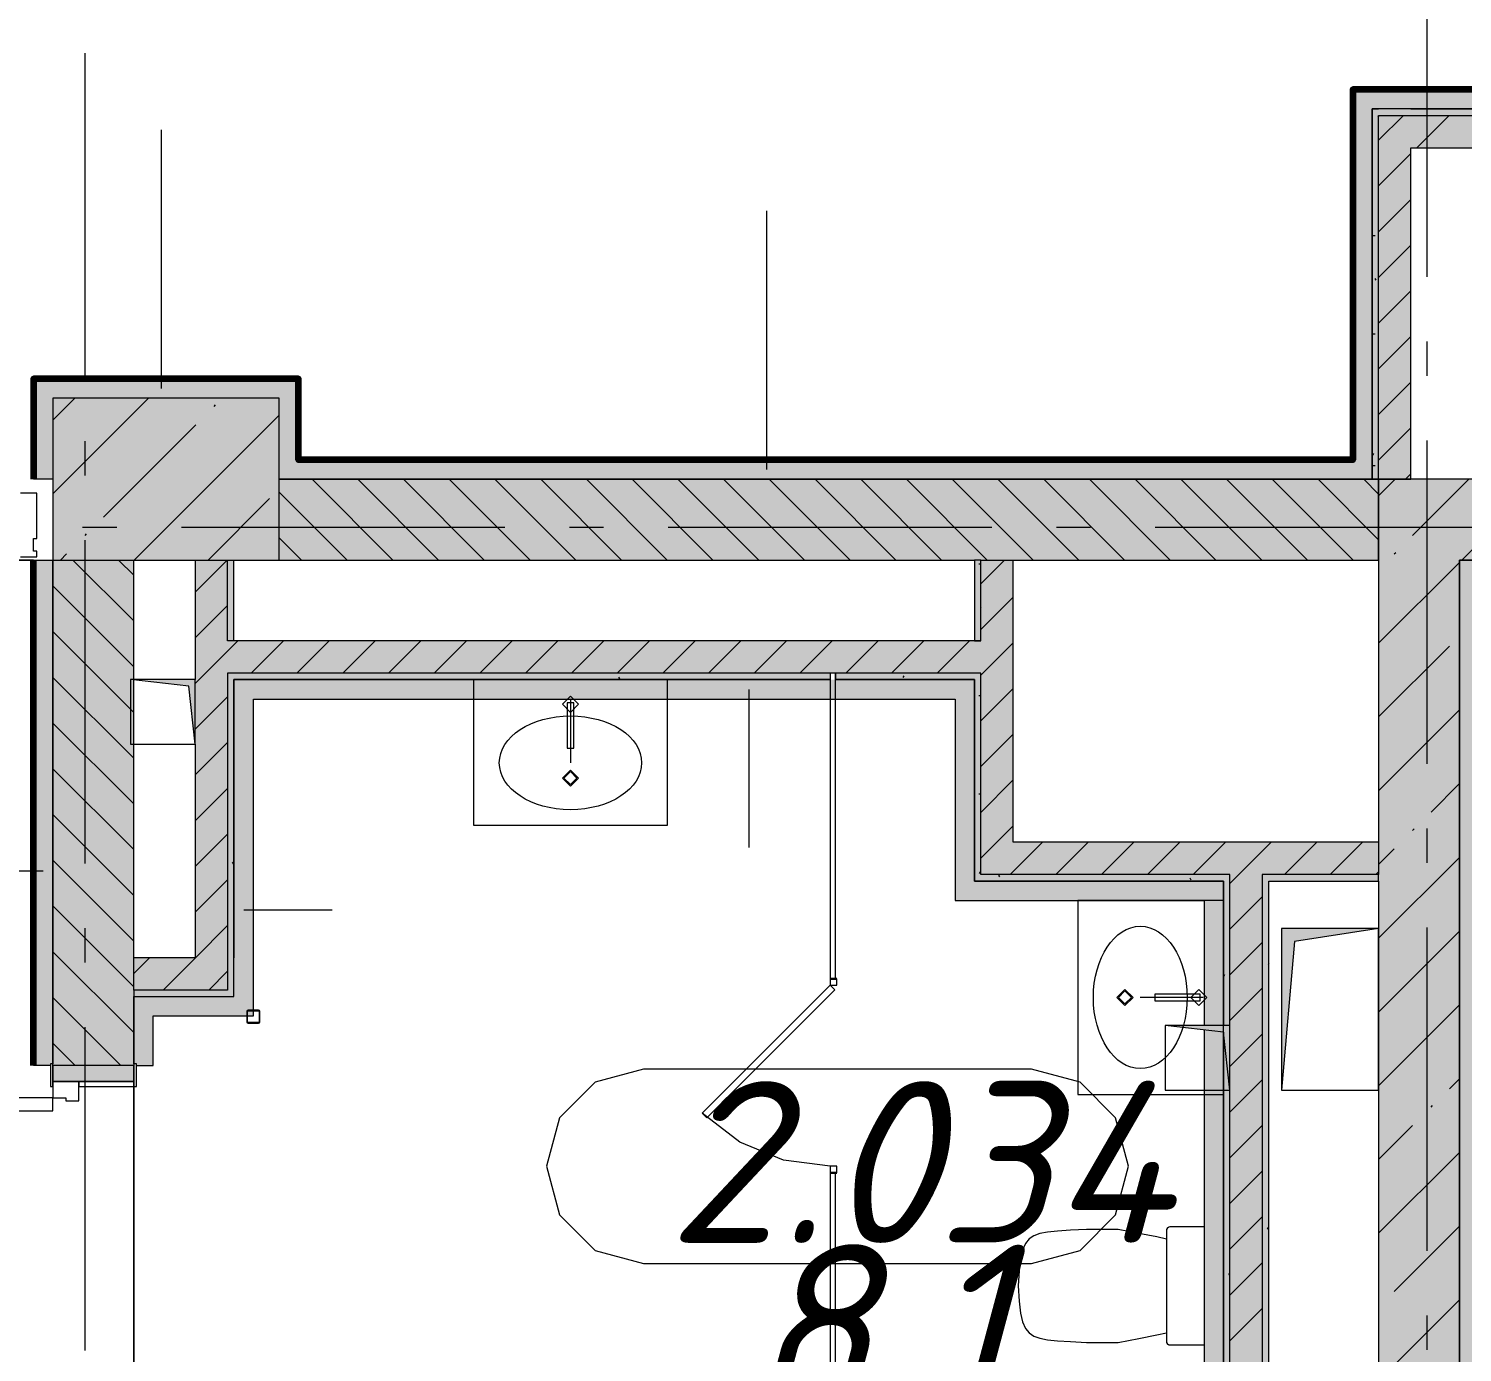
# Model space of a CAD drawing. Header units: millimetres. Extents: x -537608 to 253996, y -217170 to 186033.
# Drawn here: x -272736 to -268303, y -1651 to 2442 of the extents above; entities that cross this region are included whole.
import ezdxf

# ---------------------------------------------------------------- set-up
doc = ezdxf.new("R2010")
doc.units = ezdxf.units.MM
doc.layers.add('16) Лак 1.6м', color=160, linetype='Continuous', lineweight=90)
doc.layers.add('PDF _Геометрия', color=7, linetype='Continuous')
doc.layers.add('PDF _Текст', color=7, linetype='Continuous')
doc.layers.add('PDF _Сплошная заливка', color=7, linetype='Continuous', true_color=0xffffff)
doc.styles.add('PDF ISOCPEUR Italic', font='isocpeui.ttf')

msp = doc.modelspace()

# ---------------------------------------------------------------- hatches: boundary and pattern name
at = {"layer": 'PDF _Сплошная заливка', "true_color": 0xff7d7d, "transparency": 33554559}
for points in [[(-265041.3496, 2194.3449), (-265041.3496, 2254.3434), (-268641.3499, 2254.3434), (-268641.3499, 2194.3449), (-265275.7708, 2194.3449)], [(-272661.3507, 1299.3446), (-271961.352, 1299.3446), (-271961.352, 1359.3452), (-272721.3514, 1359.3452), (-272721.3514, 1299.3446)], [(-268641.3499, 1049.3435), (-268641.3499, 1109.3442), (-271961.352, 1109.3442), (-271961.352, 1049.3435), (-269465.6624, 1049.3435)]]:
    msp.add_hatch(color=11, dxfattribs=at).paths.add_polyline_path(points)
at = {"layer": 'PDF _Сплошная заливка', "transparency": 33554559}
for points in [[(-268581.3514, 1049.3435), (-268561.3505, 1049.3435), (-268561.3505, 2194.3449), (-268581.3514, 2194.3449), (-268581.3514, 1678.1138)], [(-265061.3495, 2174.344), (-265041.3496, 2174.344), (-265041.3496, 2194.3449), (-268561.3505, 2194.3449), (-268561.3505, 2174.344), (-265275.7708, 2174.344)], [(-268561.3505, 1049.3435), (-268461.35, 1049.3435), (-268461.35, 2174.344), (-268561.3505, 2174.344), (-268561.3505, 1678.1138)], [(-265161.3488, 2074.3435), (-265061.3495, 2074.3435), (-265061.3495, 2174.344), (-268461.35, 2174.344), (-268461.35, 2074.3435), (-265275.7708, 2074.3435)], [(-272661.3507, 799.3446), (-271961.352, 799.3446), (-271961.352, 1299.3446), (-272661.3507, 1299.3446), (-272661.3507, 966.1296)], [(-268561.3505, 799.3446), (-268561.3505, 1049.3435), (-271961.352, 1049.3435), (-271961.352, 799.3446), (-269465.6624, 799.3446)], [(-265275.7708, 799.3446), (-265161.3488, 799.3446), (-265161.3488, 1049.3435), (-268561.3505, 1049.3435), (-268561.3505, 799.3446), (-266113.7491, 799.3446)], [(-268561.3505, -173.442), (-268561.3505, -73.4416), (-269791.3505, -73.4416), (-269791.3505, -173.442), (-268921.3503, -173.442)], [(-268921.3503, -4315.6575), (-268901.3514, -4315.6575), (-268901.3514, -193.4408), (-268921.3503, -193.4408), (-268921.3503, -4017.7553)]]:
    msp.add_hatch(color=256, dxfattribs=at).paths.add_polyline_path(points)
at = {"layer": 'PDF _Сплошная заливка', "true_color": 0xff7d7d, "transparency": 33554559}
h = msp.add_hatch(color=11, dxfattribs=at)
h.paths.add_polyline_path([(-272721.3514, -4625.6571), (-272661.3507, -4625.6571), (-272661.3507, -3855.6572), (-272669.3511, -3855.6572), (-272669.3511, -3850.6581), (-272721.3514, -3850.6581), (-272721.3514, -4017.7553)], flags=0)
h.paths.add_polyline_path([(-272669.3511, -2700.6575), (-272669.3511, -2695.6562), (-272661.3507, -2695.6562), (-272661.3507, -1918.6571), (-272669.3511, -1918.6571), (-272669.3511, -1913.6557), (-272721.3514, -1913.6557), (-272721.3514, -2700.6575)], flags=0)
h.paths.add_polyline_path([(-272669.3511, -763.6573), (-272669.3511, -758.656), (-272661.3507, -758.656), (-272661.3507, 799.3446), (-272721.3514, 799.3446), (-272721.3514, -763.6573)], flags=0)
at = {"layer": 'PDF _Сплошная заливка', "transparency": 33554559}
h = msp.add_hatch(color=256, dxfattribs=at)
h.paths.add_polyline_path([(-272661.3507, -4565.6564), (-272411.3518, -4565.6564), (-272411.3518, -3850.6581), (-272661.3507, -3850.6581), (-272661.3507, -4017.7553)], flags=0)
h.paths.add_polyline_path([(-272427.6389, -2200.6575), (-272411.3518, -2200.6575), (-272411.3518, -1913.6557), (-272661.3507, -1913.6557), (-272661.3507, -2200.6575), (-272485.0604, -2200.6575)], flags=0)
h.paths.add_polyline_path([(-272661.3507, -763.6573), (-272411.3518, -763.6573), (-272411.3518, 428.2333), (-272411.3518, 429.3443), (-272411.3518, 799.3446), (-272661.3507, 799.3446), (-272661.3507, -758.656)], flags=0)
h = msp.add_hatch(color=256, dxfattribs=at)
h.paths.add_polyline_path([(-272121.351, -530.656), (-272101.3522, -530.656), (-272101.3522, 449.343), (-272121.351, 449.343), (-272121.351, -430.6556)], flags=0)
h.paths.add_polyline_path([(-272121.351, 549.3435), (-272101.3522, 549.3435), (-272101.3522, 799.3446), (-272121.351, 799.3446)], flags=0)
h = msp.add_hatch(color=256, dxfattribs=at)
h.paths.add_polyline_path([(-269811.3514, -173.442), (-269791.3505, -173.442), (-269791.3505, 449.343), (-269811.3514, 449.343), (-269811.3514, -73.4416)], flags=0)
h.paths.add_polyline_path([(-269811.3514, 549.3435), (-269791.3505, 549.3435), (-269791.3505, 799.3446), (-269811.3514, 799.3446)], flags=0)
h = msp.add_hatch(color=256, dxfattribs=at)
h.paths.add_polyline_path([(-268561.3505, -7300.6578), (-268311.3493, -7300.6578), (-268311.3493, -7085.6584), (-268561.3505, -7085.6584), (-268561.3505, -7090.6586)], flags=0)
h.paths.add_polyline_path([(-268311.3493, -5435.6572), (-268311.3493, 799.3446), (-268561.3505, 799.3446), (-268561.3505, -5435.6572)], flags=0)
at = {"layer": 'PDF _Сплошная заливка', "true_color": 0x56bc34, "transparency": 33554559}
msp.add_hatch(color=85, dxfattribs=at).paths.add_polyline_path([(-265221.3495, 739.3439), (-265161.3488, 739.3439), (-265161.3488, 799.3446), (-268311.3493, 799.3446), (-268311.3493, 739.3439), (-265275.7708, 739.3439)])
h = msp.add_hatch(color=85, dxfattribs=at)
h.paths.add_polyline_path([(-268303.3512, -7240.6582), (-268251.3509, -7240.6582), (-268251.3509, -7085.6584), (-268303.3512, -7085.6584), (-268303.3512, -7090.6586), (-268311.3493, -7090.6586), (-268311.3493, -7240.6582)], flags=0)
h.paths.add_polyline_path([(-268303.3512, -5435.6572), (-268251.3509, -5435.6572), (-268251.3509, 739.3439), (-268311.3493, 739.3439), (-268311.3493, -5430.6575), (-268303.3512, -5430.6575)], flags=0)
at = {"layer": 'PDF _Сплошная заливка', "transparency": 33554559}
h = msp.add_hatch(color=256, dxfattribs=at)
h.paths.add_polyline_path([(-270257.351, 429.3443), (-270257.351, 449.343), (-272101.3522, 449.343), (-272101.3522, 429.3443), (-270760.7678, 429.3443)], flags=0)
h.paths.add_polyline_path([(-269811.3514, 429.3443), (-269811.3514, 449.343), (-270241.3503, 449.343), (-270241.3503, 429.3443)], flags=0)
at = {"layer": 'PDF _Сплошная заливка', "true_color": 0xe2e2e2, "transparency": 33554559}
msp.add_hatch(color=254, dxfattribs=at).paths.add_polyline_path([(-272221.3514, 229.3434), (-272221.3514, 429.3443), (-272398.5848, 426.8145), (-272241.3502, 409.3433), (-272224.1072, 254.1454)])
at = {"layer": 'PDF _Сплошная заливка', "true_color": 0xbce362, "transparency": 33554559}
for points in [[(-272101.3522, -550.6569), (-272041.3515, -550.6569), (-272041.3515, 429.3443), (-272101.3522, 429.3443), (-272101.3522, -430.6556)], [(-269871.35, 369.3436), (-269811.3514, 369.3436), (-269811.3514, 429.3443), (-272041.3515, 429.3443), (-272041.3515, 369.3436), (-270760.7678, 369.3436)], [(-269101.3502, -253.4416), (-269101.3502, -193.4408), (-269811.3514, -193.4408), (-269811.3514, -253.4416), (-269465.6624, -253.4416)]]:
    msp.add_hatch(color=63, dxfattribs=at).paths.add_polyline_path(points)
at = {"layer": 'PDF _Сплошная заливка', "transparency": 33554559}
h = msp.add_hatch(color=256, dxfattribs=at)
h.paths.add_polyline_path([(-269021.3506, -193.4408), (-269021.3506, -173.442), (-269811.3514, -173.442), (-269811.3514, -193.4408), (-269041.3495, -193.4408)], flags=0)
h.paths.add_polyline_path([(-268921.3503, -193.4408), (-268561.3505, -193.4408), (-268561.3505, -173.442), (-268921.3503, -173.442)], flags=0)
at = {"layer": 'PDF _Сплошная заливка', "true_color": 0xbce362, "transparency": 33554559}
h = msp.add_hatch(color=63, dxfattribs=at)
h.paths.add_polyline_path([(-269041.3495, -2200.6575), (-269041.3495, -660.6556), (-269101.3502, -653.9901), (-269101.3502, -2200.6575)], flags=0)
h.paths.add_polyline_path([(-269055.1305, -640.6569), (-269041.3495, -640.6569), (-269041.3495, -193.4408), (-269101.3502, -193.4408), (-269101.3502, -640.6569)], flags=0)
at = {"layer": 'PDF _Сплошная заливка', "transparency": 33554559}
h = msp.add_hatch(color=256, dxfattribs=at)
h.paths.add_polyline_path([(-269041.3495, -4315.6575), (-269021.3506, -4315.6575), (-269021.3506, -2320.6567), (-269041.3495, -2320.6567), (-269041.3495, -4017.7553)], flags=0)
h.paths.add_polyline_path([(-269021.3506, -2220.6563), (-269021.3506, -840.6556), (-269041.3495, -660.6556), (-269041.3495, -2220.6563)], flags=0)
h.paths.add_polyline_path([(-269025.8073, -640.6569), (-269021.3506, -640.6569), (-269021.3506, -193.4408), (-269041.3495, -193.4408), (-269041.3495, -640.6569)], flags=0)
at = {"layer": 'PDF _Сплошная заливка', "true_color": 0xbce362, "transparency": 33554559}
h = msp.add_hatch(color=63, dxfattribs=at)
h.paths.add_polyline_path([(-272351.3511, -2200.6575), (-272351.3511, -1913.6557), (-272403.3515, -1913.6557), (-272403.3515, -1918.6571), (-272411.3518, -1918.6571), (-272411.3518, -2200.6575)], flags=0)
h.paths.add_polyline_path([(-272351.3511, -763.6573), (-272351.3511, -550.6569), (-272411.3518, -550.6569), (-272409.3905, -758.656), (-272403.3515, -758.656), (-272403.3515, -763.6573)], flags=0)

# ---------------------------------------------------------------- linework, layer by layer
at = {"layer": '16) Лак 1.6м'}
msp.add_line((-272721.3514, -763.6573), (-272721.3514, 799.3446), dxfattribs=at)
msp.add_lwpolyline([(-264971.3501, 1299.3446), (-264971.3501, 2254.3434), (-268641.3499, 2254.3434), (-268641.3499, 1109.3442), (-271901.3513, 1109.3442), (-271901.3513, 1359.3452), (-272721.3514, 1359.3452), (-272721.3514, 1049.3435)], dxfattribs=at)
at = {"layer": 'PDF _Геометрия', "color": 253, "lineweight": 9, "true_color": 0xaaaaaa}
for p, q in [((-268411.3498, 1674.7186), (-268411.3498, 2674.7186)), ((-272561.3503, 1366.4198), (-272561.3503, 2366.4219)), ((-268411.3498, 1368.885), (-268411.3498, 1474.7177)), ((-272561.3503, 1060.5884), (-272561.3503, 1166.4212)), ((-268411.3498, 168.8841), (-268411.3498, 1168.8841)), ((-272463.9485, 899.3449), (-272569.7813, 899.3449)), ((-271263.9477, 899.3449), (-272263.9477, 899.3449)), ((-270958.114, 899.3449), (-271063.9468, 899.3449)), ((-269758.1132, 899.3449), (-270758.1131, 899.3449)), ((-269452.2796, 899.3449), (-269558.1145, 899.3449)), ((-268252.2809, 899.3449), (-269252.2809, 899.3449)), ((-272561.3503, -139.4125), (-272561.3503, 860.5875)), ((-272221.3514, 429.3443), (-272421.3523, 429.3443)), ((-272421.3523, 429.3443), (-272421.3523, 229.3434)), ((-272241.3502, 409.3433), (-272421.3523, 429.3443)), ((-272221.3514, 229.3434), (-272241.3502, 409.3433)), ((-272221.3514, 229.3434), (-272221.3514, 429.3443)), ((-270760.7678, 429.3443), (-271360.7682, 429.3443)), ((-271360.7682, 429.3443), (-271360.7682, -20.6555)), ((-270760.7678, -20.6555), (-270760.7678, 429.3443)), ((-271085.767, 353.1124), (-271060.7669, 378.1125)), ((-271070.7674, 357.1385), (-271070.7674, 217.1383)), ((-271050.7686, 357.1385), (-271070.7674, 357.1385)), ((-271060.7669, 378.1125), (-271035.7668, 353.1124)), ((-271060.7669, 367.1368), (-271060.7669, 172.1373)), ((-271050.7686, 217.1383), (-271050.7686, 357.1385)), ((-271060.7669, 328.1123), (-271085.767, 353.1124)), ((-271035.7668, 353.1124), (-271060.7669, 328.1123)), ((-272421.3523, 229.3434), (-272221.3514, 229.3434)), ((-271070.7674, 217.1383), (-271050.7686, 217.1383)), ((-271085.767, 124.8412), (-271060.7669, 149.8413)), ((-271080.7679, 124.8412), (-271060.7669, 144.84)), ((-271060.7669, 149.8413), (-271035.7668, 124.8412)), ((-271060.7669, 144.84), (-271040.7681, 124.8412)), ((-271060.7669, 99.8411), (-271085.767, 124.8412)), ((-271060.7669, 104.8402), (-271080.7679, 124.8412)), ((-271040.7681, 124.8412), (-271060.7669, 104.8402)), ((-271035.7668, 124.8412), (-271060.7669, 99.8411)), ((-271360.7682, -20.6555), (-270760.7678, -20.6555)), ((-268411.3498, -136.9495), (-268411.3498, -31.1167)), ((-269491.3514, -253.4416), (-269491.3514, -853.442)), ((-269041.3495, -253.4416), (-269491.3514, -253.4416)), ((-269041.3495, -853.442), (-269041.3495, -253.4416)), ((-272561.3503, -445.2461), (-272561.3503, -339.4134)), ((-268561.3505, -340.6556), (-268861.3496, -340.6556)), ((-268861.3496, -340.6556), (-268861.3496, -840.6556)), ((-268561.3505, -340.6556), (-268821.3498, -380.6553)), ((-268561.3505, -840.6556), (-268561.3505, -340.6556)), ((-268411.3498, -1336.9503), (-268411.3498, -336.9503)), ((-268821.3498, -380.6553), (-268861.3496, -840.6556)), ((-269370.8548, -553.4407), (-269345.8547, -528.4405)), ((-269345.8547, -528.4405), (-269320.8546, -553.4407)), ((-269142.5814, -553.4407), (-269117.5813, -528.4405)), ((-269117.5813, -528.4405), (-269092.5833, -553.4407)), ((-269345.8547, -578.4408), (-269370.8548, -553.4407)), ((-269365.8535, -553.4407), (-269345.8547, -533.4419)), ((-269345.8547, -573.4416), (-269365.8535, -553.4407)), ((-269345.8547, -533.4419), (-269325.8538, -553.4407)), ((-269325.8538, -553.4407), (-269345.8547, -573.4416)), ((-269320.8546, -553.4407), (-269345.8547, -578.4408)), ((-269103.5569, -553.4407), (-269298.5565, -553.4407)), ((-269113.5574, -543.4424), (-269253.5576, -543.4424)), ((-269253.5576, -543.4424), (-269253.5576, -563.4412)), ((-269253.5576, -563.4412), (-269113.5574, -563.4412)), ((-269117.5813, -578.4408), (-269142.5814, -553.4407)), ((-269092.5833, -553.4407), (-269117.5813, -578.4408)), ((-269113.5574, -563.4412), (-269113.5574, -543.4424)), ((-272561.3503, -1645.2469), (-272561.3503, -645.247)), ((-269041.3495, -640.6569), (-269221.3515, -640.6569)), ((-269221.3515, -640.6569), (-269221.3515, -840.6556)), ((-269041.3495, -660.6556), (-269221.3515, -640.6569)), ((-269021.3506, -640.6569), (-269041.3495, -640.6569)), ((-269021.3506, -840.6556), (-269041.3495, -660.6556)), ((-269021.3506, -840.6556), (-269021.3506, -640.6569)), ((-270834.6701, -775.7311), (-270984.6707, -815.9246)), ((-269634.6692, -775.7311), (-270834.6701, -775.7311)), ((-269484.6708, -815.9246), (-269634.6692, -775.7311)), ((-270984.6707, -815.9246), (-271094.4779, -925.7317)), ((-269374.8615, -925.7317), (-269484.6708, -815.9246)), ((-269221.3515, -840.6556), (-269041.3495, -840.6556)), ((-269041.3495, -840.6556), (-269021.3506, -840.6556)), ((-268861.3496, -840.6556), (-268561.3505, -840.6556)), ((-269491.3514, -853.442), (-269041.3495, -853.442)), ((-271094.4779, -925.7317), (-271134.6713, -1075.7323)), ((-269334.6702, -1075.7323), (-269374.8615, -925.7317)), ((-271134.6713, -1075.7323), (-271094.4779, -1225.7309)), ((-269374.8615, -1225.7309), (-269334.6702, -1075.7323)), ((-271094.4779, -1225.7309), (-270984.6707, -1335.5401)), ((-269484.6708, -1335.5401), (-269374.8615, -1225.7309)), ((-269609.1244, -1283.6884), (-269627.5408, -1290.524)), ((-269585.2051, -1279.094), (-269609.1244, -1283.6884)), ((-269554.2177, -1275.9334), (-269585.2051, -1279.094)), ((-269514.599, -1273.3908), (-269554.2177, -1275.9334)), ((-269464.7818, -1270.6566), (-269514.599, -1273.3908)), ((-269366.9752, -1270.6566), (-269464.7818, -1270.6566)), ((-269302.5265, -1283.1587), (-269366.9752, -1270.6566)), ((-269247.7231, -1294.029), (-269302.5265, -1283.1587)), ((-269216.8153, -1270.5683), (-269217.1554, -1273.1561)), ((-269217.1554, -1273.1561), (-269217.1554, -1618.1563)), ((-269215.8163, -1268.157), (-269216.8153, -1270.5683)), ((-269216.8153, -1270.5683), (-269215.8163, -1268.157)), ((-269214.2252, -1266.0858), (-269215.8163, -1268.157)), ((-269215.8163, -1268.157), (-269214.2252, -1266.0858)), ((-269212.1541, -1264.4969), (-269214.2252, -1266.0858)), ((-269214.2252, -1266.0858), (-269212.1541, -1264.4969)), ((-269209.7428, -1263.498), (-269212.1541, -1264.4969)), ((-269212.1541, -1264.4969), (-269209.7428, -1263.498)), ((-269207.1549, -1263.1557), (-269209.7428, -1263.498)), ((-269101.3502, -1263.1557), (-269207.1549, -1263.1557)), ((-269653.5033, -1314.5618), (-269662.3627, -1334.5326)), ((-269642.0022, -1300.4254), (-269653.5033, -1314.5618)), ((-269627.5408, -1290.524), (-269642.0022, -1300.4254)), ((-269217.1554, -1300.5654), (-269247.7231, -1294.029)), ((-270984.6707, -1335.5401), (-270834.6701, -1375.7315)), ((-269668.8625, -1361.9547), (-269673.2761, -1398.4559)), ((-269662.3627, -1334.5326), (-269668.8625, -1361.9547)), ((-269634.6692, -1375.7315), (-269484.6708, -1335.5401)), ((-270834.6701, -1375.7315), (-269634.6692, -1375.7315)), ((-269673.2761, -1398.4559), (-269675.8875, -1445.6573)), ((-269675.8875, -1445.6573), (-269673.2761, -1492.8565)), ((-269673.2761, -1492.8565), (-269668.8625, -1529.3577)), ((-269668.8625, -1529.3577), (-269662.3627, -1556.782)), ((-268411.3498, -1642.784), (-268411.3498, -1536.949)), ((-269662.3627, -1556.782), (-269653.5033, -1576.7507)), ((-269653.5033, -1576.7507), (-269642.0022, -1590.887)), ((-269642.0022, -1590.887), (-269627.5408, -1600.7884)), ((-269247.7231, -1597.2834), (-269217.1554, -1590.7471)), ((-269627.5408, -1600.7884), (-269609.1244, -1607.6262)), ((-269609.1244, -1607.6262), (-269585.2051, -1612.2185)), ((-269585.2051, -1612.2185), (-269554.2177, -1615.3812)), ((-269554.2177, -1615.3812), (-269514.599, -1617.9217)), ((-269514.599, -1617.9217), (-269464.7818, -1620.6559)), ((-269464.7818, -1620.6559), (-269366.9752, -1620.6559)), ((-269366.9752, -1620.6559), (-269302.5265, -1608.1537)), ((-269302.5265, -1608.1537), (-269247.7231, -1597.2834)), ((-269217.1554, -1618.1563), (-269216.8153, -1620.7441)), ((-269216.8153, -1620.7441), (-269215.8163, -1623.1555)), ((-269215.8163, -1623.1555), (-269216.8153, -1620.7441)), ((-269215.8163, -1623.1555), (-269214.2252, -1625.2266)), ((-269214.2252, -1625.2266), (-269215.8163, -1623.1555)), ((-269214.2252, -1625.2266), (-269212.1541, -1626.8176)), ((-269212.1541, -1626.8176), (-269214.2252, -1625.2266)), ((-269212.1541, -1626.8176), (-269209.7428, -1627.8166)), ((-269209.7428, -1627.8166), (-269212.1541, -1626.8176)), ((-269209.7428, -1627.8166), (-269207.1549, -1628.1568)), ((-269207.1549, -1628.1568), (-269101.3502, -1628.1568))]:
    msp.add_line(p, q, dxfattribs=at)
at = {"layer": 'PDF _Геометрия', "lineweight": 9}
for p, q in [((-268641.3499, 2194.3449), (-268641.3499, 2254.3434)), ((-268641.3499, 2254.3434), (-265041.3496, 2254.3434)), ((-268641.3499, 1109.3442), (-268641.3499, 2194.3449)), ((-268561.3505, 2194.3449), (-268581.3514, 2194.3449)), ((-268581.3514, 2194.3449), (-268581.3514, 1049.3435)), ((-268581.3514, 1049.3435), (-268581.3514, 2194.3449)), ((-268581.3514, 2194.3449), (-268561.3505, 2194.3449)), ((-268461.35, 2194.3449), (-268561.3505, 2194.3449)), ((-268561.3505, 2097.5309), (-268484.5373, 2174.344)), ((-268561.3505, 1049.3435), (-268561.3505, 2174.344)), ((-268561.3505, 2174.344), (-268461.35, 2174.344)), ((-268461.35, 2194.3449), (-265041.3496, 2194.3449)), ((-265041.3496, 2194.3449), (-268461.35, 2194.3449)), ((-268461.35, 2174.344), (-265061.3495, 2174.344)), ((-268443.1145, 2074.3435), (-268343.1141, 2174.344)), ((-272325.3262, 1329.3438), (-272325.3262, 2129.3451)), ((-268561.3505, 1956.1098), (-268461.35, 2056.1081)), ((-268461.35, 1049.3435), (-268461.35, 2074.3435)), ((-268461.35, 2074.3435), (-265161.3488, 2074.3435)), ((-268561.3505, 1814.6886), (-268461.35, 1914.6869)), ((-270453.6381, 1079.3449), (-270453.6381, 1879.344)), ((-268561.3505, 1673.2654), (-268461.35, 1773.2658)), ((-268561.3505, 1531.8443), (-268461.35, 1631.8447)), ((-268561.3505, 1390.4231), (-268461.35, 1490.4236)), ((-272721.3514, 1299.3446), (-272721.3514, 1359.3452)), ((-272721.3514, 1359.3452), (-271961.352, 1359.3452)), ((-271961.352, 1359.3452), (-271901.3513, 1359.3452)), ((-271901.3513, 1359.3452), (-271901.3513, 1109.3442)), ((-268561.3505, 1249.002), (-268461.35, 1349.0024)), ((-272721.3514, 1049.3435), (-272721.3514, 1299.3446)), ((-272661.3507, 1003.9506), (-272365.9568, 1299.3446)), ((-272661.3507, 1232.0496), (-272594.0558, 1299.3446)), ((-272661.3507, 1299.3446), (-272661.3507, 799.3446)), ((-271961.352, 1299.3446), (-272661.3507, 1299.3446)), ((-271961.352, 799.3446), (-271961.352, 1299.3446)), ((-272409.7608, 799.3446), (-271961.352, 1247.7533)), ((-272162.8664, 1274.338), (-272158.1235, 1279.0788)), ((-272505.014, 932.1905), (-272219.8896, 1217.3127)), ((-268561.3505, 1107.5809), (-268461.35, 1207.5813)), ((-271901.3513, 1109.3442), (-268641.3499, 1109.3442)), ((-268478.1645, 1049.3435), (-268461.35, 1066.1602)), ((-272661.3507, 1049.3435), (-272721.3514, 1049.3435)), ((-268641.3499, 1049.3435), (-271961.352, 1049.3435)), ((-271961.352, 1049.3435), (-268641.3499, 1049.3435)), ((-271610.02, 799.3446), (-271860.019, 1049.3435)), ((-271468.5989, 799.3446), (-271718.5978, 1049.3435)), ((-271327.1778, 799.3446), (-271577.1767, 1049.3435)), ((-271185.7545, 799.3446), (-271435.7556, 1049.3435)), ((-271044.3334, 799.3446), (-271294.3345, 1049.3435)), ((-270902.9123, 799.3446), (-271152.9134, 1049.3435)), ((-270761.4912, 799.3446), (-271011.4923, 1049.3435)), ((-270620.07, 799.3446), (-270870.069, 1049.3435)), ((-270478.6489, 799.3446), (-270728.6479, 1049.3435)), ((-270337.2278, 799.3446), (-270587.2267, 1049.3435)), ((-270195.8045, 799.3446), (-270445.8056, 1049.3435)), ((-270054.3834, 799.3446), (-270304.3845, 1049.3435)), ((-269912.9623, 799.3446), (-270162.9634, 1049.3435)), ((-269771.5412, 799.3446), (-270021.5422, 1049.3435)), ((-269630.1201, 799.3446), (-269880.1211, 1049.3435)), ((-269488.699, 799.3446), (-269738.6978, 1049.3435)), ((-269347.2778, 799.3446), (-269597.2767, 1049.3435)), ((-269205.8567, 799.3446), (-269455.8556, 1049.3435)), ((-269064.4335, 799.3446), (-269314.4345, 1049.3435)), ((-268923.0123, 799.3446), (-269173.0134, 1049.3435)), ((-268781.5912, 799.3446), (-269031.5923, 1049.3435)), ((-268640.1701, 799.3446), (-268890.1711, 1049.3435)), ((-268561.3505, 861.946), (-268748.75, 1049.3435)), ((-268561.3505, 1049.3435), (-268641.3499, 1049.3435)), ((-268641.3499, 1049.3435), (-268581.3514, 1049.3435)), ((-268561.3505, 1003.3671), (-268607.3268, 1049.3435)), ((-268581.3514, 1049.3435), (-268561.3505, 1049.3435)), ((-268561.3505, 998.1764), (-268510.1833, 1049.3435)), ((-268561.3505, 1049.3435), (-268461.35, 1049.3435)), ((-265161.3488, 1049.3435), (-268561.3505, 1049.3435)), ((-268561.3505, 1049.3435), (-268561.3505, 799.3446)), ((-268561.3505, 799.3446), (-268561.3505, 1049.3435)), ((-268456.2647, 875.1652), (-268282.0842, 1049.3435)), ((-268303.9862, 799.3446), (-268053.9852, 1049.3435)), ((-272711.3509, 1006.3447), (-272761.3511, 1006.3447)), ((-272711.3509, 866.3445), (-272711.3509, 1006.3447)), ((-272181.6617, 799.3446), (-271991.7905, 989.2136)), ((-271751.4411, 799.3446), (-271961.352, 1009.2533)), ((-272721.3514, 826.3448), (-272721.3514, 866.3445)), ((-272721.3514, 866.3445), (-272711.3509, 866.3445)), ((-272562.0371, 875.1652), (-272557.2963, 879.9059)), ((-271892.8622, 799.3446), (-271961.352, 867.8322)), ((-272761.3511, 809.345), (-272711.3509, 809.345)), ((-272711.3509, 826.3448), (-272721.3514, 826.3448)), ((-272721.3514, 799.3446), (-272661.3507, 799.3446)), ((-272711.3509, 809.345), (-272711.3509, 826.3448)), ((-272661.3507, 799.3446), (-272661.3507, -758.656)), ((-272661.3507, -758.656), (-272661.3507, 799.3446)), ((-272661.3507, 799.3446), (-271961.352, 799.3446)), ((-272637.8598, 799.3446), (-272619.0624, 818.1398)), ((-272411.3518, 610.7263), (-272599.97, 799.3446)), ((-272411.3518, 752.1475), (-272458.5488, 799.3446)), ((-272411.3518, 429.3443), (-272411.3518, 799.3446)), ((-272221.3514, 700.2721), (-272122.2789, 799.3446)), ((-272221.3514, 799.3446), (-272221.3514, 429.3443)), ((-272121.351, 549.3435), (-272121.351, 799.3446)), ((-272101.3522, 549.3435), (-272101.3522, 799.3446)), ((-271961.352, 799.3446), (-269811.3514, 799.3446)), ((-269811.3514, 799.3446), (-269811.3514, 549.3435)), ((-269791.3505, 799.3446), (-269811.3514, 799.3446)), ((-269791.3505, 726.1097), (-269718.1156, 799.3446)), ((-269791.3505, 549.3435), (-269791.3505, 799.3446)), ((-269791.3505, 799.3446), (-269691.3501, 799.3446)), ((-269691.3501, 799.3446), (-268561.3505, 799.3446)), ((-269691.3501, -73.4416), (-269691.3501, 799.3446)), ((-268561.3505, 799.3446), (-268561.3505, -73.4416)), ((-268513.2879, 818.1398), (-268508.5471, 822.8828)), ((-265161.3488, 799.3446), (-268311.3493, 799.3446)), ((-268311.3493, 799.3446), (-268311.3493, 739.3439)), ((-268311.3493, 739.3439), (-268311.3493, 799.3446)), ((-268311.3493, 799.3446), (-265161.3488, 799.3446)), ((-268561.3505, 541.9804), (-268311.3493, 791.9793)), ((-272411.3518, 469.3052), (-272661.3507, 719.3042)), ((-268311.3493, -5430.6575), (-268311.3493, 739.3439)), ((-268311.3493, 739.3439), (-268311.3493, -5430.6575)), ((-269791.3505, 584.6864), (-269691.3501, 684.6868)), ((-272221.3514, 558.8509), (-272121.351, 658.8514)), ((-272411.3518, 327.8841), (-272661.3507, 577.8831)), ((-272121.351, 517.4281), (-272089.4356, 549.3435)), ((-272101.3522, 549.3435), (-272121.351, 549.3435)), ((-269811.3514, 549.3435), (-272101.3522, 549.3435)), ((-272048.0149, 449.343), (-271948.0145, 549.3435)), ((-271906.5938, 449.343), (-271806.5934, 549.3435)), ((-271765.1727, 449.343), (-271665.1723, 549.3435)), ((-271623.7516, 449.343), (-271523.7512, 549.3435)), ((-271482.3283, 449.343), (-271382.33, 549.3435)), ((-271340.9072, 449.343), (-271240.9089, 549.3435)), ((-271199.486, 449.343), (-271099.4857, 549.3435)), ((-271058.0649, 449.343), (-270958.0645, 549.3435)), ((-270916.6438, 449.343), (-270816.6434, 549.3435)), ((-270775.2227, 449.343), (-270675.2223, 549.3435)), ((-270633.8016, 449.343), (-270533.8012, 549.3435)), ((-270492.3804, 449.343), (-270392.3801, 549.3435)), ((-270350.9572, 449.343), (-270250.9589, 549.3435)), ((-270209.5361, 449.343), (-270109.5378, 549.3435)), ((-270068.1149, 449.343), (-269968.1145, 549.3435)), ((-269926.6938, 449.343), (-269826.6934, 549.3435)), ((-269791.3505, 549.3435), (-269811.3514, 549.3435)), ((-269811.3514, 549.3435), (-269791.3505, 549.3435)), ((-269791.3505, 443.2653), (-269691.3501, 543.2657)), ((-268561.3505, 313.8813), (-268342.2141, 533.0176)), ((-272221.3514, 417.4298), (-272121.351, 517.4281)), ((-272101.3522, 449.343), (-272121.351, 449.343)), ((-272121.351, 449.343), (-272121.351, -430.6556)), ((-270257.351, 449.343), (-272101.3522, 449.343)), ((-270241.3503, 449.343), (-270257.351, 449.343)), ((-270241.3503, 449.343), (-270257.351, 449.343)), ((-270257.351, 449.343), (-270257.351, 429.3443)), ((-270257.351, 449.343), (-270257.351, 429.3443)), ((-269811.3514, 449.343), (-270241.3503, 449.343)), ((-270241.3503, 429.3443), (-270241.3503, 449.343)), ((-270241.3503, 449.343), (-270241.3503, 429.3443)), ((-269791.3505, 449.343), (-269811.3514, 449.343)), ((-269791.3505, 449.343), (-269811.3514, 449.343)), ((-269791.3505, -73.4416), (-269791.3505, 449.343)), ((-272411.3518, 186.4608), (-272661.3507, 436.462)), ((-272411.3518, -430.6556), (-272411.3518, 428.2333)), ((-272101.3522, -430.6556), (-272101.3522, 429.3443)), ((-272101.3522, 429.3443), (-272041.3515, 429.3443)), ((-272041.3515, 429.3443), (-272101.3522, 429.3443)), ((-272101.3522, 429.3443), (-272101.3522, -430.6556)), ((-272041.3515, 429.3443), (-271360.7682, 429.3443)), ((-271360.7682, 429.3443), (-272041.3515, 429.3443)), ((-271360.7682, 429.3443), (-270760.7678, 429.3443)), ((-270760.7678, 429.3443), (-271360.7682, 429.3443)), ((-270257.351, 429.3443), (-270760.7678, 429.3443)), ((-270760.7678, 429.3443), (-270257.351, 429.3443)), ((-270509.3824, 399.345), (-270509.3824, -89.9785)), ((-270257.351, 429.3443), (-270257.351, -495.6554)), ((-270241.3503, -495.6554), (-270241.3503, 429.3443)), ((-269811.3514, 429.3443), (-270241.3503, 429.3443)), ((-270241.3503, 429.3443), (-269811.3514, 429.3443)), ((-269811.3514, 369.3436), (-269811.3514, 429.3443)), ((-269811.3514, 429.3443), (-269811.3514, -73.4416)), ((-269791.3505, 301.8441), (-269691.3501, 401.8446)), ((-272221.3514, 276.0087), (-272121.351, 376.007)), ((-272041.3515, -550.6569), (-272041.3515, 369.3436)), ((-272041.3515, 369.3436), (-271360.7682, 369.3436)), ((-271360.7682, 369.3436), (-270760.7678, 369.3436)), ((-270760.7678, 369.3436), (-269871.35, 369.3436)), ((-269871.35, 369.3436), (-269871.35, -253.4416)), ((-269811.3514, -193.4408), (-269811.3514, 369.3436)), ((-268561.3505, 85.7823), (-268311.3493, 335.7833)), ((-272411.3518, 45.0397), (-272661.3507, 295.0408)), ((-272221.3514, 134.5854), (-272121.351, 234.5859)), ((-272221.3514, 229.3434), (-272221.3514, -430.6556)), ((-269791.3505, 160.423), (-269691.3501, 260.4234)), ((-272411.3518, -96.3814), (-272661.3507, 153.6197)), ((-272221.3514, -6.8357), (-272121.351, 93.1648)), ((-269791.3505, 19.0019), (-269691.3501, 119.0023)), ((-268399.2394, 19.7964), (-268311.3493, 107.6842)), ((-272411.3518, -237.8025), (-272661.3507, 12.1986)), ((-269742.373, -73.4416), (-269691.3501, -22.4188)), ((-268456.2647, -37.2289), (-268451.5217, -32.4882)), ((-272221.3514, -148.2568), (-272121.351, -48.2564)), ((-269811.3514, -73.4416), (-269811.3514, -173.442)), ((-269791.3505, -122.4192), (-269742.373, -73.4416)), ((-269791.3505, -173.442), (-269791.3505, -73.4416)), ((-269700.9501, -173.442), (-269600.9519, -73.4416)), ((-268561.3505, -73.4416), (-269691.3501, -73.4416)), ((-269559.529, -173.442), (-269459.5286, -73.4416)), ((-269418.1079, -173.442), (-269318.1075, -73.4416)), ((-269276.6868, -173.442), (-269176.6864, -73.4416)), ((-269135.2656, -173.442), (-269035.2652, -73.4416)), ((-268993.8445, -173.442), (-268893.8441, -73.4416)), ((-268852.4234, -173.442), (-268752.423, -73.4416)), ((-268711.0001, -173.442), (-268611.0019, -73.4416)), ((-268561.3505, -73.4416), (-268561.3505, -173.442)), ((-272411.3518, -379.2236), (-272661.3507, -129.2225)), ((-268561.3505, -142.3168), (-268513.2879, -94.2542)), ((-268561.3505, -370.4137), (-268311.3493, -120.4148)), ((-272691.3521, -162.7484), (-273181.8878, -162.7484)), ((-269811.3514, -173.442), (-269811.3514, -193.4408)), ((-269021.3506, -173.442), (-269791.3505, -173.442)), ((-269021.3506, -200.9482), (-268993.8445, -173.442)), ((-269021.3506, -193.4408), (-269021.3506, -173.442)), ((-269021.3506, -193.4408), (-269021.3506, -173.442)), ((-268561.3505, -173.442), (-268921.3503, -173.442)), ((-268921.3503, -173.442), (-268921.3503, -193.4408)), ((-268921.3503, -173.442), (-268921.3503, -193.4408)), ((-268569.579, -173.442), (-268561.3505, -165.2113)), ((-268561.3505, -193.4408), (-268561.3505, -173.442)), ((-272221.3514, -289.6779), (-272121.351, -189.6775)), ((-269101.3502, -193.4408), (-269811.3514, -193.4408)), ((-269811.3514, -193.4408), (-269041.3495, -193.4408)), ((-269041.3495, -193.4408), (-269101.3502, -193.4408)), ((-269041.3495, -193.4408), (-269041.3495, -253.4416)), ((-269041.3495, -253.4416), (-269041.3495, -193.4408)), ((-269021.3506, -640.6569), (-269021.3506, -193.4408)), ((-268921.3503, -193.4408), (-268921.3503, -4315.6575)), ((-268901.3514, -4315.6575), (-268901.3514, -193.4408)), ((-268901.3514, -193.4408), (-268561.3505, -193.4408)), ((-268561.3505, -193.4408), (-268561.3505, -4315.6575)), ((-269871.35, -253.4416), (-269811.3514, -253.4416)), ((-269811.3514, -253.4416), (-269491.3514, -253.4416)), ((-269491.3514, -253.4416), (-269101.3502, -253.4416)), ((-269101.3502, -253.4416), (-269101.3502, -640.6569)), ((-269041.3495, -253.4416), (-269041.3495, -640.6569)), ((-269041.3495, -640.6569), (-269041.3495, -253.4416)), ((-269021.3506, -342.3693), (-268921.3503, -242.3689)), ((-272411.3518, -520.6447), (-272661.3507, -270.6458)), ((-272071.3508, -282.4311), (-271797.5596, -282.4311)), ((-272220.9079, -430.6556), (-272121.351, -331.0986)), ((-268561.3505, -598.5128), (-268311.3493, -348.5138)), ((-269021.3506, -483.7904), (-268921.3503, -383.79)), ((-272411.3518, -662.0658), (-272661.3507, -412.0669)), ((-272411.3518, -479.6783), (-272362.3291, -430.6556)), ((-272221.3514, -430.6556), (-272411.3518, -430.6556)), ((-272411.3518, -530.656), (-272411.3518, -430.6556)), ((-272320.9083, -530.656), (-272220.9079, -430.6556)), ((-272121.351, -430.6556), (-272121.351, -530.656)), ((-272101.3522, -530.656), (-272101.3522, -430.6556)), ((-272179.4872, -530.656), (-272121.351, -472.5197)), ((-272121.351, -530.656), (-272411.3518, -530.656)), ((-272411.3518, -530.656), (-272411.3518, -550.6569)), ((-272101.3522, -550.6569), (-272101.3522, -530.656)), ((-272101.3522, -550.6569), (-272101.3522, -530.656)), ((-270257.351, -515.6563), (-270653.331, -911.6363)), ((-270639.1882, -925.7791), (-270243.2083, -529.7991)), ((-270257.351, -495.6554), (-270257.351, -515.6563)), ((-270257.351, -515.6563), (-270237.3501, -515.6563)), ((-270243.2083, -529.7991), (-270257.351, -515.6563)), ((-270237.3501, -515.6563), (-270237.3501, -495.6554)), ((-269021.3506, -625.2116), (-268921.3503, -525.2111)), ((-272451.1836, -763.6573), (-272661.3507, -553.4881)), ((-272411.3518, -550.6569), (-272411.3518, -758.656)), ((-272411.3518, -758.656), (-272411.3518, -550.6569)), ((-272411.3518, -550.6569), (-272101.3522, -550.6569)), ((-272411.3518, -550.6569), (-272351.3511, -550.6569)), ((-272351.3511, -550.6569), (-272101.3522, -550.6569)), ((-272041.3515, -610.6554), (-272041.3515, -550.6569)), ((-272351.3511, -763.6573), (-272351.3511, -610.6554)), ((-272351.3511, -610.6554), (-272041.3515, -610.6554)), ((-272060.1791, -593.942), (-272061.3503, -596.771)), ((-272061.3503, -596.771), (-272061.3503, -628.7704)), ((-272057.3501, -592.7709), (-272060.1791, -593.942)), ((-272059.3502, -596.771), (-272058.7646, -595.3565)), ((-272059.3502, -628.7704), (-272059.3502, -596.771)), ((-272058.7646, -595.3565), (-272057.3501, -594.7709)), ((-272025.3508, -592.7709), (-272057.3501, -592.7709)), ((-272057.3501, -594.7709), (-272025.3508, -594.7709)), ((-272022.5218, -593.942), (-272025.3508, -592.7709)), ((-272025.3508, -594.7709), (-272023.9363, -595.3565)), ((-272023.9363, -595.3565), (-272023.3507, -596.771)), ((-272023.3507, -596.771), (-272023.3507, -628.7704)), ((-272021.3506, -596.771), (-272022.5218, -593.942)), ((-272021.3506, -628.7704), (-272021.3506, -596.771)), ((-268561.3505, -826.6119), (-268311.3493, -576.6108)), ((-272061.3503, -628.7704), (-272060.1791, -631.5994)), ((-272060.1791, -631.5994), (-272057.3501, -632.7706)), ((-272058.7646, -630.1849), (-272059.3502, -628.7704)), ((-272057.3501, -630.7705), (-272058.7646, -630.1849)), ((-272025.3508, -630.7705), (-272057.3501, -630.7705)), ((-272057.3501, -632.7706), (-272025.3508, -632.7706)), ((-272023.9363, -630.1849), (-272025.3508, -630.7705)), ((-272025.3508, -632.7706), (-272022.5218, -631.5994)), ((-272023.3507, -628.7704), (-272023.9363, -630.1849)), ((-272022.5218, -631.5994), (-272021.3506, -628.7704)), ((-269101.3502, -653.9901), (-269101.3502, -853.442)), ((-269041.3495, -660.6556), (-269041.3495, -853.442)), ((-269041.3495, -853.442), (-269041.3495, -660.6556)), ((-272592.6047, -763.6573), (-272661.3507, -694.9092)), ((-269021.3506, -766.6327), (-268921.3503, -666.6322)), ((-272669.3511, -763.6573), (-272721.3514, -763.6573)), ((-272661.3507, -758.656), (-272669.3511, -758.656)), ((-272669.3511, -758.656), (-272669.3511, -828.6572)), ((-272661.3507, -828.6572), (-272661.3507, -758.656)), ((-272411.3518, -763.6573), (-272661.3507, -763.6573)), ((-272661.3507, -763.6573), (-272661.3507, -813.6554)), ((-272403.3515, -758.656), (-272411.3518, -758.656)), ((-272411.3518, -758.656), (-272411.3518, -828.6572)), ((-272411.3518, -813.6554), (-272411.3518, -763.6573)), ((-272403.3515, -828.6572), (-272403.3515, -758.656)), ((-272403.3515, -763.6573), (-272351.3511, -763.6573)), ((-272669.3511, -828.6572), (-272661.3507, -828.6572)), ((-272581.3513, -813.6554), (-272661.3507, -813.6554)), ((-272661.3507, -813.6554), (-272661.3507, -863.6556)), ((-272661.3507, -813.6554), (-272411.3518, -813.6554)), ((-272660.3518, -813.6554), (-272661.3507, -813.6554)), ((-272661.3507, -813.6554), (-272661.3507, -828.6572)), ((-272661.3507, -828.6572), (-272660.3518, -828.6572)), ((-272660.3518, -828.6572), (-272660.3518, -813.6554)), ((-272581.3513, -873.656), (-272581.3513, -813.6554)), ((-272411.3518, -813.6554), (-272581.3513, -813.6554)), ((-272581.3513, -813.6554), (-272581.3513, -828.6572)), ((-272581.3513, -828.6572), (-272411.3518, -828.6572)), ((-272411.3518, -828.6572), (-272411.3518, -813.6554)), ((-272411.3518, -828.6572), (-272403.3515, -828.6572)), ((-269021.3506, -908.0538), (-268921.3503, -808.0555)), ((-269021.3506, -2220.6563), (-269021.3506, -840.6556)), ((-268342.2141, -835.5746), (-268311.3493, -804.7099)), ((-272661.3507, -863.6556), (-273611.3505, -863.6556)), ((-272661.3507, -863.6556), (-272621.351, -863.6556)), ((-272661.3507, -903.6553), (-272661.3507, -863.6556)), ((-272621.351, -863.6556), (-272621.351, -873.656)), ((-272621.351, -873.656), (-272581.3513, -873.656)), ((-269101.3502, -853.442), (-269101.3502, -2140.6568)), ((-269041.3495, -853.442), (-269041.3495, -2200.6575)), ((-269041.3495, -2200.6575), (-269041.3495, -853.442)), ((-273611.3505, -903.6553), (-272661.3507, -903.6553)), ((-270653.331, -911.6363), (-270639.1882, -925.7791)), ((-270537.3514, -1000.6309), (-270653.331, -911.6363)), ((-268399.2394, -892.5977), (-268394.4986, -887.8569)), ((-269021.3506, -1049.4771), (-268921.3503, -949.4766)), ((-268561.3505, -1054.7109), (-268456.2647, -949.623)), ((-270402.2901, -1056.5754), (-270537.3514, -1000.6309)), ((-270257.351, -1075.657), (-270402.2901, -1056.5754)), ((-268561.3505, -1282.8078), (-268311.3493, -1032.8089)), ((-270237.3501, -1075.657), (-270257.351, -1075.657)), ((-270257.351, -1075.657), (-270257.351, -1095.6558)), ((-270257.351, -1095.6558), (-270257.351, -2200.6575)), ((-270241.3503, -2200.6575), (-270241.3503, -1095.6558)), ((-270237.3501, -1095.6558), (-270237.3501, -1075.657)), ((-269021.3506, -1190.8982), (-268921.3503, -1090.8978)), ((-269021.3506, -1332.3193), (-268921.3503, -1232.3189)), ((-268513.2879, -1462.8444), (-268311.3493, -1260.9079)), ((-269021.3506, -1473.7404), (-268921.3503, -1373.74)), ((-268561.3505, -1739.006), (-268311.3493, -1489.0049)), ((-269021.3506, -1615.1615), (-268921.3503, -1515.1611))]:
    msp.add_line(p, q, dxfattribs=at)
at = {"layer": 'PDF _Геометрия', "color": 8, "lineweight": 9, "true_color": 0x787878}
for p, q in [((-268561.3505, 2172.2965), (-268563.6153, 2168.3717)), ((-268578.5504, 1803.1014), (-268571.8439, 1803.1014)), ((-268569.1979, 1664.3134), (-268572.5523, 1670.122)), ((-268578.5504, 1498.3012), (-268571.8439, 1498.3012)), ((-268577.5213, 1128.2859), (-268580.8756, 1122.4793)), ((-268578.5504, 1091.9031), (-268571.8439, 1091.9031)), ((-269797.7513, 787.1029), (-269791.3505, 787.1029)), ((-269791.3505, 651.4732), (-269792.7801, 648.9973)), ((-270907.6919, 431.5015), (-270911.044, 437.3102)), ((-270029.816, 441.6398), (-270033.1682, 435.8333)), ((-269797.7513, 380.7026), (-269791.3505, 380.7026)), ((-269797.7513, 75.9024), (-269791.3505, 75.9024)), ((-272102.3383, -140.9109), (-272105.6904, -135.1022)), ((-269793.0751, -164.3135), (-269796.4272, -170.1201)), ((-269732.9732, -180.7686), (-269736.3274, -174.9599)), ((-269140.6329, -190.7324), (-269143.9851, -184.9259)), ((-269038.3698, -482.7247), (-269041.3495, -487.8897)), ((-268901.3514, -448.6026), (-268902.9339, -451.3433)), ((-268903.2288, -1264.6541), (-268906.581, -1270.4628)), ((-269021.7748, -1412.603), (-269025.1269, -1406.7964))]:
    msp.add_line(p, q, dxfattribs=at)
at = {"layer": 'PDF _Геометрия', "color": 9, "lineweight": 9, "true_color": 0xc0c0c0}
for p, q in [((-272721.3514, 799.3446), (-273581.3512, 799.3446)), ((-273581.3512, 799.3446), (-272721.3514, 799.3446)), ((-272411.3518, -828.6572), (-272411.3518, -1848.6559)), ((-272411.3518, -1848.6559), (-272411.3518, -828.6572))]:
    msp.add_line(p, q, dxfattribs=at)
at = {"layer": 'PDF _Геометрия', "lineweight": 30}
for p, q in [((-270237.3501, -495.6554), (-270257.351, -495.6554)), ((-270257.351, -1095.6558), (-270237.3501, -1095.6558))]:
    msp.add_line(p, q, dxfattribs=at)
at = {"layer": 'PDF _Геометрия', "color": 253, "lineweight": 9, "true_color": 0xaaaaaa}
for centre, major_axis, ratio, start_param, end_param in [((-271060.7679, 172.1373), (-220.0383, 0), 0.659085217, 0.000000757, 6.283186064), ((-269298.556, -553.4405), (0.0014, 220.0508), 0.659091813, 0.000013138, 6.283198445)]:
    msp.add_ellipse(centre, major_axis=major_axis, ratio=ratio, start_param=start_param, end_param=end_param, dxfattribs=at)
at = {"layer": 'PDF _Сплошная заливка', "color": 11, "lineweight": 35, "true_color": 0xff7d7d, "transparency": 33554559}
for points in [[(-268581.3514, 1049.3435), (-268581.3514, 2194.3449), (-268641.3499, 1049.3435), (-268641.3499, 2194.3449)], [(-271901.3513, 1109.3442), (-271901.3513, 1359.3452), (-271961.352, 1109.3442), (-271961.352, 1359.3452)], [(-272661.3507, 1049.3435), (-272661.3507, 1299.3446), (-272721.3514, 1049.3435), (-272721.3514, 1299.3446)]]:
    msp.add_solid(points, dxfattribs=at)
at = {"layer": 'PDF _Сплошная заливка', "lineweight": 35, "transparency": 33554559}
for points in [[(-272121.351, -430.6556), (-272121.351, 799.3446), (-272221.3514, -430.6556), (-272221.3514, 799.3446)], [(-269691.3501, -73.4416), (-269691.3501, 799.3446), (-269791.3505, -73.4416), (-269791.3505, 799.3446)], [(-272121.351, 449.343), (-269791.3505, 449.343), (-272121.351, 549.3435), (-269791.3505, 549.3435)], [(-268921.3503, -4315.6575), (-268921.3503, -173.442), (-269021.3506, -4315.6575), (-269021.3506, -173.442)], [(-272411.3518, -530.656), (-272121.351, -530.656), (-272411.3518, -430.6556), (-272121.351, -430.6556)], [(-272411.3518, -550.6569), (-272101.3522, -550.6569), (-272411.3518, -530.656), (-272101.3522, -530.656)]]:
    msp.add_solid(points, dxfattribs=at)
at = {"layer": 'PDF _Сплошная заливка', "color": 63, "lineweight": 35, "true_color": 0xbce362, "transparency": 33554559}
for points in [[(-269811.3514, -253.4416), (-269811.3514, 369.3436), (-269871.35, -253.4416), (-269871.35, 369.3436)], [(-272351.3511, -610.6554), (-272041.3515, -610.6554), (-272351.3511, -550.6569), (-272041.3515, -550.6569)]]:
    msp.add_solid(points, dxfattribs=at)
at = {"layer": 'PDF _Сплошная заливка', "color": 254, "lineweight": 35, "true_color": 0xe2e2e2, "transparency": 33554559}
for points in [[(-268861.3496, -840.6556), (-268821.3498, -380.6553), (-268861.3496, -340.6556), (-268561.3505, -340.6556)], [(-269021.3506, -840.6556), (-269021.3506, -640.6569), (-269041.3495, -660.6556), (-269221.3515, -640.6569)]]:
    msp.add_solid(points, dxfattribs=at)
at = {"layer": 'PDF _Сплошная заливка', "color": 7, "lineweight": 35, "true_color": 0xf4f4f4, "transparency": 33554559}
msp.add_solid([(-272411.3518, -813.6554), (-272411.3518, -763.6573), (-272661.3507, -813.6554), (-272661.3507, -763.6573)], dxfattribs=at)

# ---------------------------------------------------------------- texts
at = {"layer": 'PDF _Текст', "char_height": 500, "attachment_point": 4, "style": 'PDF ISOCPEUR Italic'}
for s, insert in [('2.034', (-270761.9993, -1062.4411)), ('8,1', (-270511.0014, -1626.3924))]:
    msp.add_mtext(s, dxfattribs=dict(at, insert=insert))

doc.saveas('drawing.dxf')
